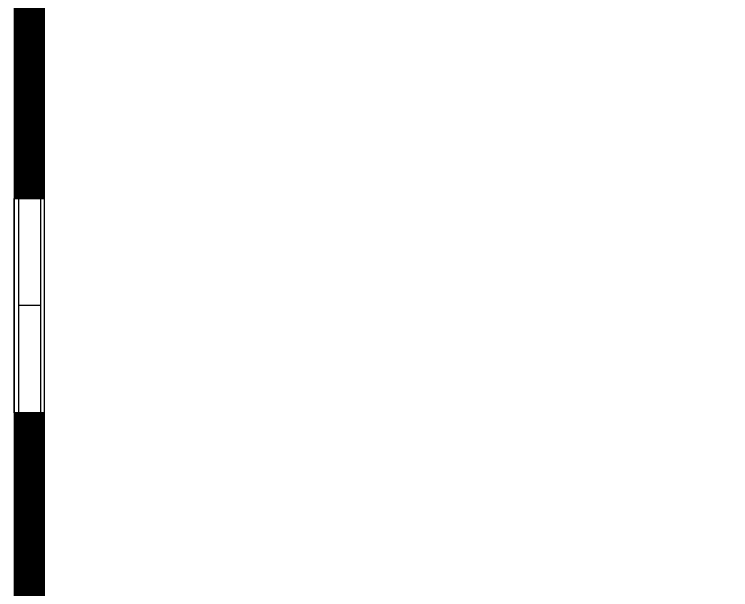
# Model space of a CAD drawing. Header units: feet. Extents: x -1528 to 1078, y 4 to 785.
# Drawn here: x -1527.9 to -1287.5, y 393.4 to 586.5 of the extents above; entities that cross this region are included whole.
import ezdxf

# ---------------------------------------------------------------- set-up
doc = ezdxf.new("R2010")
doc.units = ezdxf.units.FT
doc.header["$MEASUREMENT"] = 0
doc.layers.add('Hatch', color=7, linetype='Continuous')
doc.layers.add('Windows', color=50, linetype='Continuous')

# ---------------------------------------------------------------- blocks, each defined once
blk = doc.blocks.new('win_real')
at = {"layer": 'Windows'}
for p, q in [((-72, 0), (0, 0)), ((-72, -10), (-72, 0)), ((0, 0), (0, -10)), ((-72, -1.25), (0, -1.25)), ((-36.06, -1.25), (-36.06, -8.53)), ((0, -8.53), (-72, -8.53)), ((0, -10), (-72, -10))]:
    blk.add_line(p, q, dxfattribs=at)

msp = doc.modelspace()

# ---------------------------------------------------------------- hatches: boundary and pattern name
at = {"layer": 'Hatch'}
h = msp.add_hatch(dxfattribs=at)
h.set_pattern_fill('ANSI31', color=256, style=0)
h.set_pattern_definition([(45, (-1505.67631, -20.54817), (-0.088388348, 0.088388348), [])])
h.paths.add_polyline_path([(-550.82, 34.72), (-625.64, 34.72), (-625.64, 24.72), (-550.82, 24.72)])
h.paths.add_polyline_path([(-697.64, 34.72), (-795.34, 34.72), (-795.34, 24.72), (-697.64, 24.72)])
h.paths.add_polyline_path([(-867.34, 34.72), (-905.95, 34.72), (-905.95, 184.72), (-911.95, 184.72), (-911.95, 178.72), (-911.95, 34.72), (-916.48, 34.72), (-916.48, 24.72), (-867.34, 24.72)])
h.paths.add_polyline_path([(-1036.48, 34.72), (-1043.95, 34.72), (-1043.95, 184.72), (-1049.95, 184.72), (-1049.95, 34.72), (-1224.21, 34.72), (-1224.21, 24.72), (-1036.48, 24.72)])
h.paths.add_polyline_path([(-1517.95, 452.68), (-1527.95, 452.68), (-1527.95, 24.72), (-1344.21, 24.72), (-1344.21, 34.72), (-1517.95, 34.72)])
h.paths.add_polyline_path([(-1213.49, 764.72), (-1339.88, 764.72), (-1339.88, 754.72), (-1213.49, 754.72)])
h.paths.add_polyline_path([(-1459.88, 764.72), (-1527.95, 764.72), (-1527.95, 711.43), (-1517.95, 711.43), (-1517.95, 754.72), (-1459.88, 754.72)])
h.paths.add_polyline_path([(-1517.95, 639.43), (-1527.95, 639.43), (-1527.95, 524.68), (-1517.95, 524.68)])

# ---------------------------------------------------------------- linework, layer by layer
for p, q in [((-1527.95, 764.72), (-1527.95, 24.72)), ((-1517.95, 754.72), (-1517.95, 34.72))]:
    msp.add_line(p, q)

# ---------------------------------------------------------------- block references
at = {"layer": 'Windows', "rotation": 270}
msp.add_blockref('win_real', (-1517.95, 452.68), dxfattribs=at)

doc.saveas('drawing.dxf')
